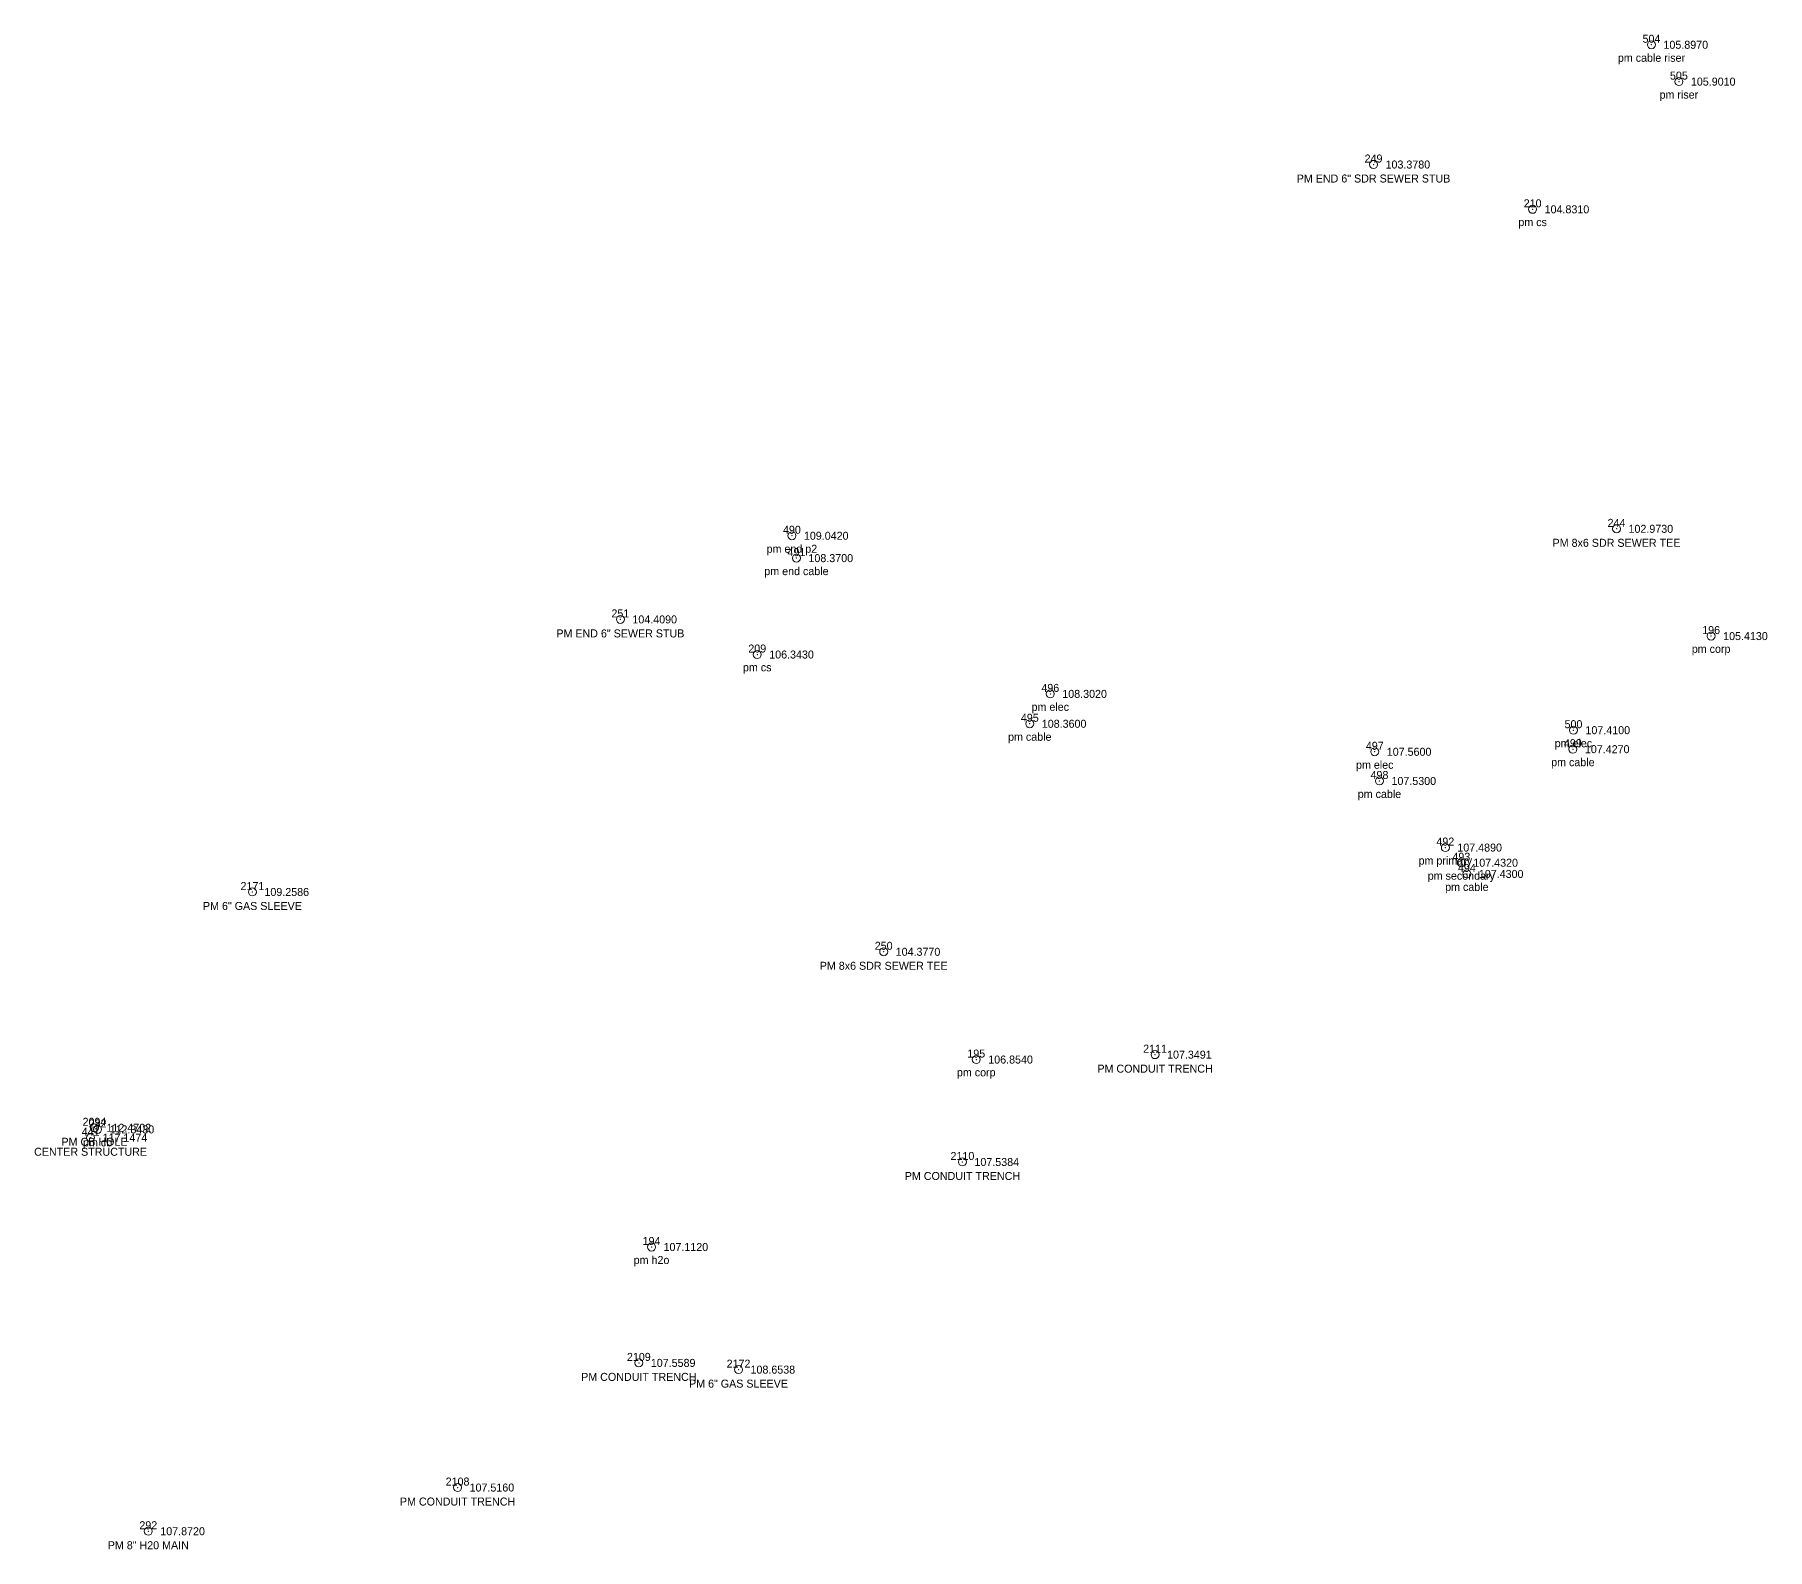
# Model space of a CAD drawing. Extents: x 1196333 to 1196982, y 245092 to 245652.
# Drawn here: x 1196561.2 to 1196669.4, y 245350.6 to 245445.3 of the extents above; entities that cross this region are included whole.
import ezdxf
from ezdxf.enums import TextEntityAlignment as Align

# ---------------------------------------------------------------- set-up
doc = ezdxf.new("R2010")
doc.units = 21
doc.header["$LTSCALE"] = 50
doc.header["$MEASUREMENT"] = 0
for name, color, linetype, lineweight, true_color in [('PNTDESC', 3, 'Continuous', 0, 0x00ff00), ('PNTELEV', 5, 'Continuous', 0, 0x0000ff), ('PNTS', 1, 'Continuous', 0, 0xff0000)]:
    doc.layers.add(name, color=color, linetype=linetype, lineweight=lineweight, true_color=true_color)
doc.layers.add('PNTNO', color=7, linetype='Continuous', lineweight=0)
doc.styles.add('PTXT', font='txt', dxfattribs={"height": 0.304801})

# ---------------------------------------------------------------- blocks, each defined once
blk = doc.blocks.new('SPT4')
at = {"color": 0, "linetype": 'Continuous'}
blk.add_circle((0, 0), 0.5, dxfattribs=at)
blk = doc.blocks.new('SRVPNO1')
at = {"layer": 'PNTDESC', "style": 'PTXT'}
blk.add_attdef('DESC2', text='', height=1, dxfattribs=at).set_placement((0, -1.75), align=Align.MIDDLE)
at = {"layer": 'PNTELEV', "style": 'PTXT'}
blk.add_attdef('ELEV2', (1.5, -0.5), '', height=1, dxfattribs=at)
at = {"layer": 'PNTNO', "style": 'PTXT'}
blk.add_attdef('PT#', text='', height=1, dxfattribs=at).set_placement((0, 0.75), align=Align.MIDDLE)

msp = doc.modelspace()

# ---------------------------------------------------------------- linework, layer by layer
at = {"layer": 'PNTS'}
for p in [(1196662.174, 245444.674, 105.897), (1196663.888, 245442.371, 105.901), (1196644.809, 245437.19, 103.378), (1196654.749, 245434.39, 104.831), (1196659.99, 245414.423, 102.973), (1196608.467, 245413.989, 109.042), (1196608.751, 245412.591, 108.37), (1196597.749, 245408.761, 104.409), (1196665.902, 245407.719, 105.413), (1196606.3, 245406.567, 106.343), (1196624.612, 245404.107, 108.302), (1196623.331, 245402.24, 108.36), (1196657.3, 245401.838, 107.41), (1196644.886, 245400.489, 107.56), (1196657.264, 245400.65, 107.427), (1196645.18, 245398.665, 107.53), (1196649.295, 245394.502, 107.489), (1196650.295, 245393.555, 107.432), (1196650.639, 245392.855, 107.43), (1196574.7593, 245391.7269, 109.2586), (1196614.201, 245387.99, 104.377), (1196619.986, 245381.254, 106.854), (1196631.1589, 245381.5603, 107.3491), (1196564.6473, 245376.3676, 117.1474), (1196564.8905, 245376.9898, 112.4702), (1196565.084, 245376.888, 112.343), (1196619.1225, 245374.853, 107.5384), (1196599.696, 245369.539, 107.112), (1196598.9028, 245362.2971, 107.5589), (1196605.1313, 245361.8763, 108.6538), (1196587.5766, 245354.5061, 107.516), (1196568.253, 245351.776, 107.872)]:
    msp.add_point(p, dxfattribs=at)

# ---------------------------------------------------------------- block references
at = {"layer": 'PNTS', "xscale": 0.5, "yscale": 0.5, "zscale": 0.5}
for p, values in [((1196662.174, 245444.674, 105.897), {'PT#': '504', 'ELEV2': '105.8970', 'DESC2': 'pm cable riser'}), ((1196663.888, 245442.371, 105.901), {'PT#': '505', 'ELEV2': '105.9010', 'DESC2': 'pm riser'}), ((1196644.809, 245437.19, 103.378), {'PT#': '249', 'ELEV2': '103.3780', 'DESC2': 'PM END 6" SDR SEWER STUB'}), ((1196654.749, 245434.39, 104.831), {'PT#': '210', 'ELEV2': '104.8310', 'DESC2': 'pm cs'}), ((1196608.467, 245413.989, 109.042), {'PT#': '490', 'ELEV2': '109.0420', 'DESC2': 'pm end p2'}), ((1196659.99, 245414.423, 102.973), {'PT#': '244', 'ELEV2': '102.9730', 'DESC2': 'PM 8x6 SDR SEWER TEE'}), ((1196608.751, 245412.591, 108.37), {'PT#': '491', 'ELEV2': '108.3700', 'DESC2': 'pm end cable'}), ((1196597.749, 245408.761, 104.409), {'PT#': '251', 'ELEV2': '104.4090', 'DESC2': 'PM END 6" SEWER STUB'}), ((1196665.902, 245407.719, 105.413), {'PT#': '196', 'ELEV2': '105.4130', 'DESC2': 'pm corp'}), ((1196606.3, 245406.567, 106.343), {'PT#': '209', 'ELEV2': '106.3430', 'DESC2': 'pm cs'}), ((1196624.612, 245404.107, 108.302), {'PT#': '496', 'ELEV2': '108.3020', 'DESC2': 'pm elec'}), ((1196623.331, 245402.24, 108.36), {'PT#': '495', 'ELEV2': '108.3600', 'DESC2': 'pm cable'}), ((1196657.3, 245401.838, 107.41), {'PT#': '500', 'ELEV2': '107.4100', 'DESC2': 'pm elec'}), ((1196657.264, 245400.65, 107.427), {'PT#': '499', 'ELEV2': '107.4270', 'DESC2': 'pm cable'}), ((1196644.886, 245400.489, 107.56), {'PT#': '497', 'ELEV2': '107.5600', 'DESC2': 'pm elec'}), ((1196645.18, 245398.665, 107.53), {'PT#': '498', 'ELEV2': '107.5300', 'DESC2': 'pm cable'}), ((1196649.295, 245394.502, 107.489), {'PT#': '492', 'ELEV2': '107.4890', 'DESC2': 'pm primary'}), ((1196650.295, 245393.555, 107.432), {'PT#': '493', 'ELEV2': '107.4320', 'DESC2': 'pm secondary'}), ((1196650.639, 245392.855, 107.43), {'PT#': '494', 'ELEV2': '107.4300', 'DESC2': 'pm cable'}), ((1196574.7593, 245391.7269, 109.2586), {'PT#': '2171', 'ELEV2': '109.2586', 'DESC2': 'PM 6" GAS SLEEVE'}), ((1196614.201, 245387.99, 104.377), {'PT#': '250', 'ELEV2': '104.3770', 'DESC2': 'PM 8x6 SDR SEWER TEE'}), ((1196619.986, 245381.254, 106.854), {'PT#': '195', 'ELEV2': '106.8540', 'DESC2': 'pm corp'}), ((1196631.1589, 245381.5603, 107.3491), {'PT#': '2111', 'ELEV2': '107.3491', 'DESC2': 'PM CONDUIT TRENCH'}), ((1196564.8905, 245376.9898, 112.4702), {'PT#': '2094', 'ELEV2': '112.4702', 'DESC2': 'PM CB HOLE'}), ((1196565.084, 245376.888, 112.343), {'PT#': '232', 'ELEV2': '112.3430', 'DESC2': 'pm cb'}), ((1196564.6473, 245376.3676, 117.1474), {'PT#': '441', 'ELEV2': '117.1474', 'DESC2': 'CENTER STRUCTURE'}), ((1196619.1225, 245374.853, 107.5384), {'PT#': '2110', 'ELEV2': '107.5384', 'DESC2': 'PM CONDUIT TRENCH'}), ((1196599.696, 245369.539, 107.112), {'PT#': '194', 'ELEV2': '107.1120', 'DESC2': 'pm h2o'}), ((1196598.9028, 245362.2971, 107.5589), {'PT#': '2109', 'ELEV2': '107.5589', 'DESC2': 'PM CONDUIT TRENCH'}), ((1196605.1313, 245361.8763, 108.6538), {'PT#': '2172', 'ELEV2': '108.6538', 'DESC2': 'PM 6" GAS SLEEVE'}), ((1196587.5766, 245354.5061, 107.516), {'PT#': '2108', 'ELEV2': '107.5160', 'DESC2': 'PM CONDUIT TRENCH'}), ((1196568.253, 245351.776, 107.872), {'PT#': '292', 'ELEV2': '107.8720', 'DESC2': 'PM 8" H20 MAIN'})]:
    msp.add_blockref('SRVPNO1', p, dxfattribs=at).add_auto_attribs(values)
for p in [(1196662.174, 245444.674, 105.897), (1196663.888, 245442.371, 105.901), (1196644.809, 245437.19, 103.378), (1196654.749, 245434.39, 104.831), (1196608.467, 245413.989, 109.042), (1196659.99, 245414.423, 102.973), (1196608.751, 245412.591, 108.37), (1196597.749, 245408.761, 104.409), (1196665.902, 245407.719, 105.413), (1196606.3, 245406.567, 106.343), (1196624.612, 245404.107, 108.302), (1196623.331, 245402.24, 108.36), (1196657.3, 245401.838, 107.41), (1196644.886, 245400.489, 107.56), (1196657.264, 245400.65, 107.427), (1196645.18, 245398.665, 107.53), (1196649.295, 245394.502, 107.489), (1196650.295, 245393.555, 107.432), (1196650.639, 245392.855, 107.43), (1196574.7593, 245391.7269, 109.2586), (1196614.201, 245387.99, 104.377), (1196631.1589, 245381.5603, 107.3491), (1196619.986, 245381.254, 106.854), (1196564.6473, 245376.3676, 117.1474), (1196564.8905, 245376.9898, 112.4702), (1196565.084, 245376.888, 112.343), (1196619.1225, 245374.853, 107.5384), (1196599.696, 245369.539, 107.112), (1196598.9028, 245362.2971, 107.5589), (1196605.1313, 245361.8763, 108.6538), (1196587.5766, 245354.5061, 107.516), (1196568.253, 245351.776, 107.872)]:
    msp.add_blockref('SPT4', p, dxfattribs=at)

doc.saveas('drawing.dxf')
